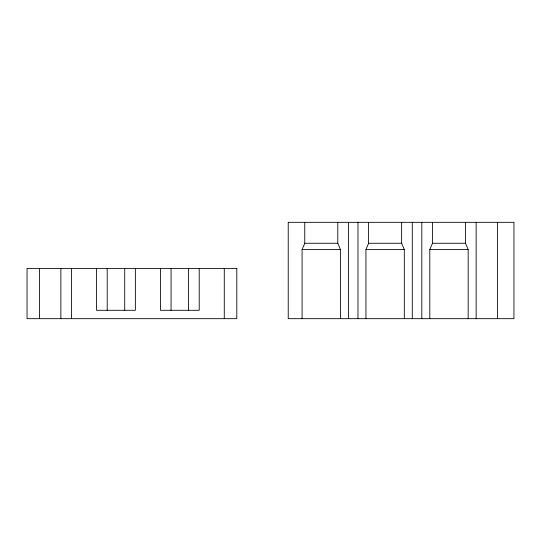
<?xml version="1.0" encoding="UTF-8"?>
<svg xmlns="http://www.w3.org/2000/svg" width="541" height="541" viewBox="0 0 541 541"><rect width="100%" height="100%" fill="white"/><g stroke="black" fill="none" stroke-linecap="round" stroke-linejoin="round"><path stroke-width="0.81" d="M302.088 318.676L302.088 249.55L304.752 243.267L304.752 222.324M340.451 318.676L340.451 249.55L337.794 243.267L337.794 222.324M348.431 318.676L348.431 222.324M357.966 318.676L357.966 222.324M365.946 318.676L365.946 249.55L368.604 243.267L368.604 222.324M404.31 318.676L404.31 249.55L401.645 243.267L401.645 222.324M412.289 318.676L412.289 222.324M421.818 318.676L421.818 222.324M429.797 318.676L429.797 249.55L432.462 243.267L432.462 222.324M468.161 318.676L468.161 249.55L465.503 243.267L465.503 222.324M476.148 318.676L476.148 222.324M497.429 318.676L497.429 222.324M304.752 243.267L337.794 243.267M368.604 243.267L401.645 243.267M432.462 243.267L465.503 243.267M302.088 249.55L340.451 249.55M365.946 249.55L404.31 249.55M429.797 249.55L468.161 249.55M224.278 268.404L224.278 318.676M199.216 268.404L199.216 310.297L160.42 310.297L160.42 268.404M188.572 268.404L188.572 310.297M171.064 268.404L171.064 310.297M135.365 268.404L135.365 310.297L96.569 310.297L96.569 268.404M124.721 268.404L124.721 310.297M107.206 268.404L107.206 310.297M71.507 268.404L71.507 318.676M60.863 268.404L60.863 318.676M39.581 268.404L39.581 318.676M288.231 222.324L288.231 318.676L513.95 318.676L513.95 222.324L288.231 222.324M236.802 268.404L27.05 268.404L27.05 318.676L236.802 318.676L236.802 268.404"/></g></svg>
